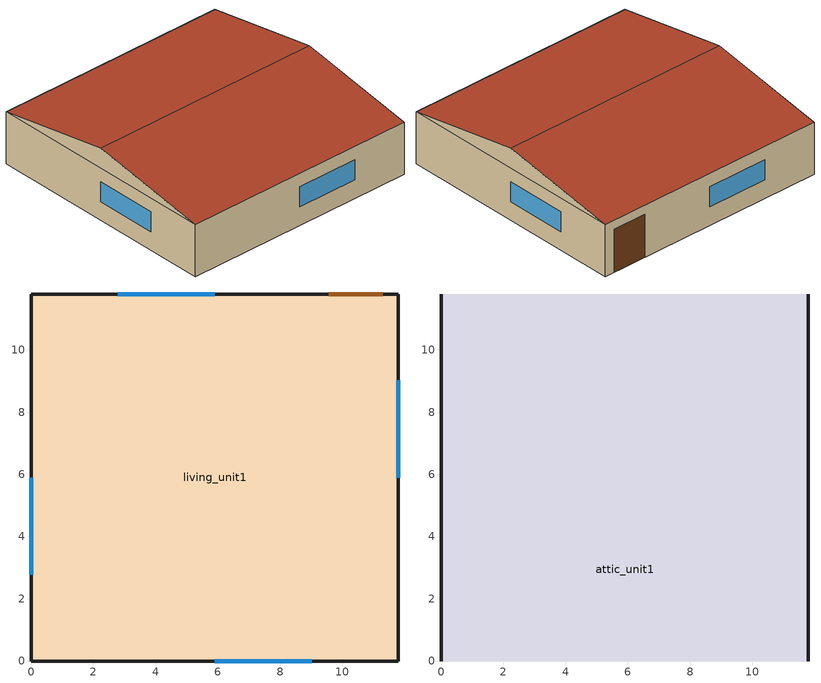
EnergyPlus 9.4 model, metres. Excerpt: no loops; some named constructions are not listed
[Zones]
living_unit1
 floor ground (Interior Floor): 0,0 0,11.8 11.8,11.8 11.8,0 z0.12
 wall outside (Exterior Wall): 0,0 11.8,0 11.8,11.8 0,11.8 0,0 z0.12:2.7
 window (Exterior Window): 5.9,0 9.03,0 / 5.9,11.8 2.78,11.8 / 11.8,5.9 11.8,9.03 / 0,5.9 0,2.78 z1.04:2.04
 door (Exterior Door): 11.3,11.8 9.56,11.8 z0.12:2.26
 ceiling to attic_unit1 (Interior Ceiling): 0,0 11.8,0 11.8,11.8 0,11.8 z2.7
attic_unit1
 wall outside (Gable_end): 11.8,0,2.7 11.8,11.8,2.7 11.8,5.9,3.7; 0,11.8,2.7 0,0,2.7 0,5.9,3.7
 roof outside (Exterior Roof): 0,0,2.7 11.8,0,2.7 11.8,5.9,3.7 0,5.9,3.7; 11.8,11.8,2.7 0,11.8,2.7 0,5.9,3.7 11.8,5.9,3.7
[Schedule:Day:List]
Week0Day5CooktopSch; Week11Day3CooktopSch; Week11Day5CooktopSch; Week13Day3CooktopSch; Week23Day3CooktopSch: No, 15, 0, 0, 0, 0, 0, 0, 0, 0, 0, 0, 0, 0, 0, 0, 0, 0, 0, 0, 0, 0, 0, 0, 0, 0, 0, 0, 0, 0, 0, 0, 0, 0, 0, 0, 0, 0, 0, 0, 0, 0, 0, 0, 0, 0, 0, 0, 0, 0, 0, 0, 0, 0, 0, 0, 0, 0, 0, 0, 0, 0, 0, 0, 0, 0, 0, 0, 0, 0, 0, 1, 1, 0, 0, 0, 0, 0, 0, 0, 0, 0, 0, 0, 0, 0, 0, 0, 0, 0, 0, 0, 0, 0, 0, 0, 0, 0
Week1Day0CooktopSch; Week4Day4CooktopSch; Week8Day4CooktopSch; Week8Day5CooktopSch: No, 15, 0, 0, 0, 0, 0, 0, 0, 0, 0, 0, 0, 0, 0, 0, 0, 0, 0, 0, 0, 0, 0, 0, 0, 0, 0, 0, 0, 0, 0, 0, 0, 0, 0, 0, 0, 0, 0, 0, 0, 0, 0, 0, 0, 0, 0, 0, 0, 0, 0, 0, 1, 0, 0, 0, 0, 0, 0, 0, 0, 0, 0, 0, 0, 0, 0, 0, 0, 0, 0, 0, 0, 0, 0, 0, 0, 0, 0, 0, 0, 0, 0, 0, 0, 0, 0, 0, 0, 0, 0, 0, 0, 0, 0, 0, 0, 0
Week1Day1CooktopSch: No, 15, 0, 0, 0, 0, 0, 0, 0, 0, 0, 0, 0, 0, 0, 0, 0, 0, 0, 0, 0, 0, 0, 0, 0, 0, 0, 0, 0, 0, 0, 0, 0, 0, 0, 0, 0, 0, 0, 0, 0, 0, 0, 0, 0, 0, 0, 0, 0, 0, 0, 0, 0, 0, 0, 0, 0, 0, 0, 0, 0, 0, 0, 0, 0, 0, 0, 0, 0, 0, 0, 1, 1, 0, 0, 1, 1, 0, 0, 0, 0, 0, 0, 0, 0, 0, 0, 0, 0, 0, 0, 0, 0, 0, 0, 0, 0, 0
Week1Day2CooktopSch: No, 15, 0, 0, 0, 0, 0, 0, 0, 0, 0, 0, 0, 0, 0, 0, 0, 0, 0, 0, 0, 0, 0, 0, 1, 0, 0, 0, 0, 0, 0, 0, 0, 0, 1, 0, 0, 0, 0, 0, 0, 0, 0, 0, 0, 0, 0, 0, 0, 0, 0, 0, 0, 0, 0, 0, 0, 0, 0, 0, 0, 0, 0, 0, 0, 0, 0, 0, 0, 0, 0, 0, 0, 0, 0, 0, 0, 0, 0, 0, 0, 0, 1, 1, 0, 0, 0, 0, 0, 0, 0, 0, 0, 0, 0, 0, 0, 0
Week1Day3CooktopSch: No, 15, 0, 0, 0, 0, 0, 0, 0, 0, 0, 0, 0, 0, 0, 0, 0, 0, 0, 0, 0, 0, 0, 0, 0, 0, 0, 0, 0, 0, 0, 0, 0, 0, 0, 0, 0, 0, 0, 0, 0, 0, 1, 0, 0, 0, 0, 0, 0, 0, 0, 0, 0, 0, 0, 0, 0, 0, 0, 0, 0, 0, 0, 0, 0, 0, 0, 0, 0, 0, 0, 0, 0, 0, 0, 1, 1, 0, 0, 0, 0, 0, 0, 0, 0, 0, 0, 0, 0, 0, 0, 0, 0, 0, 0, 0, 0, 0
Week1Day5CooktopSch: No, 15, 0, 0, 0, 0, 0, 0, 0, 0, 0, 0, 0, 0, 0, 0, 0, 0, 0, 0, 0, 0, 0, 0, 0, 0, 0, 0, 0, 0, 0, 1, 0, 0, 0, 0, 0, 0, 0, 0, 0, 0, 0, 0, 0, 0, 0, 0, 0, 0, 0, 0, 0, 0, 0, 0, 0, 0, 0, 0, 0, 0, 0, 0, 0, 0, 0, 0, 0, 0, 1, 1, 0, 0, 0, 0, 0, 0, 0, 0, 0, 0, 0, 0, 0, 0, 0, 0, 0, 0, 0, 0, 0, 0, 0, 0, 0, 0
Week2Day0CooktopSch: No, 15, 0, 0, 0, 0, 0, 0, 0, 0, 0, 0, 0, 0, 0, 0, 0, 0, 0, 0, 0, 0, 0, 0, 0, 0, 0, 0, 0, 0, 0, 1, 0, 0, 0, 0, 0, 0, 0, 0, 0, 0, 0, 0, 0, 0, 0, 0, 0, 0, 0, 1, 1, 0, 0, 0, 0, 0, 0, 0, 0, 0, 0, 0, 0, 0, 0, 0, 0, 0, 0, 0, 0, 0, 0, 0, 0, 0, 0, 0, 0, 0, 0, 0, 0, 0, 0, 0, 0, 0, 0, 0, 0, 0, 0, 0, 0, 0
Week2Day1CooktopSch: No, 15, 0, 0, 0, 0, 0, 0, 0, 0, 0, 0, 0, 0, 0, 0, 0, 0, 0, 0, 0, 0, 0, 0, 0, 0, 0, 0, 0, 0, 0, 0, 0, 0, 0, 0, 0, 1, 0, 0, 0, 0, 0, 0, 0, 0, 0, 0, 0, 0, 0, 0, 0, 0, 0, 0, 0, 0, 0, 0, 0, 0, 0, 0, 0, 0, 0, 0, 0, 0, 0, 0, 0, 0, 0, 1, 1, 0, 0, 0, 0, 0, 0, 0, 0, 0, 0, 0, 0, 0, 0, 0, 0, 0, 0, 0, 0, 0
Week2Day2CooktopSch: No, 15, 0, 0, 0, 0, 0, 0, 0, 0, 0, 0, 0, 0, 0, 0, 0, 0, 0, 0, 0, 0, 0, 0, 0, 0, 0, 0, 0, 0, 0, 0, 0, 0, 0, 0, 0, 0, 0, 0, 0, 0, 0, 0, 0, 0, 0, 0, 0, 0, 1, 0, 0, 0, 0, 0, 0, 0, 0, 0, 0, 0, 0, 0, 0, 0, 0, 0, 0, 0, 0, 0, 0, 0, 0, 0, 0, 1, 1, 0, 0, 0, 0, 0, 0, 0, 0, 0, 0, 0, 0, 0, 0, 0, 0, 0, 0, 0
Week2Day3CooktopSch; Week5Day1CooktopSch; Week23Day6CooktopSch; Week33Day2CooktopSch: No, 15, 0, 0, 0, 0, 0, 0, 0, 0, 0, 0, 0, 0, 0, 0, 0, 0, 0, 0, 0, 0, 0, 0, 0, 0, 0, 0, 0, 0, 0, 0, 0, 0, 0, 0, 0, 0, 0, 0, 0, 0, 0, 0, 0, 0, 0, 0, 0, 0, 0, 0, 0, 0, 0, 0, 0, 0, 0, 0, 0, 0, 0, 0, 0, 0, 0, 0, 1, 0, 0, 0, 0, 0, 0, 0, 0, 0, 0, 0, 0, 0, 0, 0, 0, 0, 0, 0, 0, 0, 0, 0, 0, 0, 0, 0, 0, 0
Week2Day4CooktopSch: No, 15, 0, 0, 0, 0, 0, 0, 0, 0, 0, 0, 0, 0, 0, 0, 0, 0, 0, 0, 0, 0, 0, 0, 0, 0, 0, 0, 0, 0, 1, 0, 1, 0, 0, 0, 0, 0, 0, 0, 0, 0, 0, 0, 0, 0, 0, 0, 0, 0, 0, 0, 0, 0, 0, 0, 0, 0, 0, 0, 0, 0, 0, 0, 0, 0, 0, 0, 0, 0, 1, 1, 0, 0, 0, 0, 0, 0, 0, 0, 0, 0, 1, 1, 0, 0, 0, 0, 0, 0, 0, 0, 0, 0, 0, 0, 0, 0
Week2Day5CooktopSch: No, 15, 0, 0, 0, 0, 0, 0, 0, 0, 0, 0, 0, 0, 0, 0, 0, 0, 0, 0, 0, 0, 0, 0, 0, 0, 0, 0, 0, 0, 0, 0, 0, 0, 0, 0, 0, 0, 0, 0, 0, 0, 0, 0, 0, 0, 0, 0, 0, 0, 0, 0, 0, 0, 0, 0, 0, 0, 0, 0, 0, 0, 0, 0, 0, 0, 0, 0, 0, 1, 0, 0, 0, 0, 0, 0, 0, 1, 1, 0, 0, 0, 0, 0, 0, 0, 0, 0, 0, 0, 0, 0, 0, 0, 0, 0, 0, 0
Week2Day6CooktopSch: No, 15, 0, 0, 0, 0, 0, 0, 0, 0, 0, 0, 0, 0, 0, 0, 0, 0, 0, 0, 0, 0, 0, 0, 0, 0, 0, 0, 0, 0, 0, 0, 0, 0, 0, 0, 0, 0, 0, 0, 0, 0, 1, 0, 0, 0, 0, 0, 0, 0, 0, 0, 1, 0, 0, 0, 0, 0, 0, 0, 0, 0, 0, 0, 0, 0, 0, 0, 0, 0, 0, 0, 0, 0, 0, 0, 0, 0, 0, 0, 0, 0, 0, 0, 0, 0, 0, 0, 0, 0, 0, 0, 0, 0, 0, 0, 0, 0
Week3Day2CooktopSch; Week31Day0CooktopSch: No, 15, 0, 0, 0, 0, 0, 0, 0, 0, 0, 0, 0, 0, 0, 0, 0, 0, 0, 0, 0, 0, 0, 0, 0, 0, 0, 0, 0, 0, 0, 0, 0, 0, 0, 0, 0, 0, 0, 0, 0, 0, 0, 0, 0, 0, 0, 0, 0, 0, 0, 0, 0, 0, 0, 0, 0, 0, 0, 0, 0, 0, 0, 0, 1, 0, 0, 0, 0, 0, 0, 0, 0, 0, 0, 0, 0, 0, 1, 1, 0, 0, 0, 0, 0, 0, 0, 0, 0, 0, 0, 0, 0, 0, 0, 0, 0, 0
Week3Day5CooktopSch; Week18Day6CooktopSch: No, 15, 0, 0, 0, 0, 0, 0, 0, 0, 0, 0, 0, 0, 0, 0, 0, 0, 0, 0, 0, 0, 0, 0, 0, 0, 0, 0, 0, 0, 1, 0, 0, 0, 0, 0, 0, 0, 0, 0, 0, 0, 0, 0, 0, 0, 0, 0, 0, 0, 0, 0, 0, 0, 0, 0, 0, 0, 0, 0, 0, 0, 0, 0, 0, 0, 0, 0, 0, 0, 0, 0, 0, 0, 0, 0, 1, 1, 0, 0, 0, 0, 0, 0, 0, 0, 0, 0, 0, 0, 0, 0, 0, 0, 0, 0, 0, 0
Week3Day6CooktopSch; Week8Day1CooktopSch; Week16Day6CooktopSch; Week24Day1CooktopSch: No, 15, 0, 0, 0, 0, 0, 0, 0, 0, 0, 0, 0, 0, 0, 0, 0, 0, 0, 0, 0, 0, 0, 0, 0, 0, 0, 0, 0, 0, 0, 0, 0, 0, 1, 0, 0, 0, 0, 0, 0, 0, 0, 0, 0, 0, 0, 0, 0, 0, 0, 0, 0, 0, 0, 0, 0, 0, 0, 0, 0, 0, 0, 0, 0, 0, 0, 0, 0, 0, 0, 0, 0, 0, 0, 0, 0, 0, 0, 0, 0, 0, 0, 0, 0, 0, 0, 0, 0, 0, 0, 0, 0, 0, 0, 0, 0, 0
Week4Day0CooktopSch; Week11Day6CooktopSch: No, 15, 0, 0, 0, 0, 0, 0, 0, 0, 0, 0, 0, 0, 0, 0, 0, 0, 0, 0, 0, 0, 0, 0, 0, 0, 0, 0, 0, 0, 0, 0, 0, 0, 0, 0, 0, 0, 0, 0, 0, 0, 0, 0, 0, 0, 0, 0, 0, 0, 0, 0, 0, 0, 0, 0, 0, 0, 0, 0, 0, 0, 0, 0, 0, 0, 0, 0, 0, 0, 0, 0, 1, 1, 0, 0, 0, 0, 0, 0, 0, 0, 0, 0, 0, 0, 0, 0, 0, 0, 0, 0, 0, 0, 0, 0, 0, 0
Week4Day1CooktopSch; Week27Day3CooktopSch: No, 15, 0, 0, 0, 0, 0, 0, 0, 0, 0, 0, 0, 0, 0, 0, 0, 0, 0, 0, 0, 0, 0, 0, 0, 0, 0, 0, 0, 1, 0, 0, 0, 0, 0, 0, 0, 0, 0, 0, 0, 0, 0, 0, 0, 0, 0, 0, 0, 0, 0, 0, 0, 0, 0, 0, 0, 0, 0, 0, 0, 0, 0, 0, 0, 0, 0, 0, 0, 0, 0, 0, 0, 0, 0, 0, 0, 0, 0, 0, 0, 0, 0, 0, 0, 0, 0, 0, 0, 0, 0, 0, 0, 0, 0, 0, 0, 0
Week4Day2CooktopSch; Week19Day1CooktopSch: No, 15, 0, 0, 0, 0, 0, 0, 0, 0, 0, 0, 0, 0, 0, 0, 0, 0, 0, 0, 0, 0, 0, 0, 0, 0, 0, 1, 0, 0, 0, 0, 0, 0, 0, 0, 0, 0, 0, 0, 0, 0, 0, 0, 0, 0, 0, 0, 0, 0, 0, 0, 0, 0, 0, 0, 0, 0, 0, 0, 0, 0, 0, 0, 0, 0, 0, 0, 0, 0, 0, 0, 0, 0, 0, 0, 0, 0, 0, 0, 0, 0, 0, 0, 0, 0, 0, 0, 0, 0, 0, 0, 0, 0, 0, 0, 0, 0
Week4Day3CooktopSch; Week18Day5CooktopSch: No, 15, 0, 0, 0, 0, 0, 0, 0, 0, 0, 0, 0, 0, 0, 0, 0, 0, 0, 0, 0, 0, 0, 0, 0, 0, 0, 0, 0, 0, 0, 0, 1, 0, 0, 0, 0, 0, 0, 0, 0, 0, 0, 0, 0, 0, 0, 0, 0, 0, 0, 0, 0, 0, 0, 0, 0, 0, 0, 0, 0, 0, 0, 0, 0, 0, 0, 0, 0, 0, 0, 0, 0, 0, 0, 0, 0, 0, 0, 0, 0, 0, 0, 0, 0, 0, 0, 0, 0, 0, 0, 0, 0, 0, 0, 0, 0, 0
Week5Day0CooktopSch: No, 15, 0, 0, 0, 0, 0, 0, 0, 0, 0, 0, 0, 0, 0, 0, 0, 0, 0, 0, 0, 0, 0, 0, 0, 0, 0, 0, 0, 0, 0, 0, 0, 0, 0, 0, 0, 0, 0, 0, 0, 0, 0, 0, 0, 0, 0, 0, 0, 0, 0, 0, 0, 0, 0, 0, 0, 0, 0, 0, 0, 0, 0, 0, 0, 0, 0, 0, 0, 0, 1, 1, 0, 0, 0, 0, 0, 0, 0, 1, 1, 0, 0, 0, 0, 0, 0, 0, 0, 0, 0, 0, 0, 0, 0, 0, 0, 0
Week5Day2CooktopSch: No, 15, 0, 0, 0, 0, 0, 0, 0, 0, 0, 0, 0, 0, 0, 0, 0, 0, 0, 0, 0, 0, 0, 0, 0, 0, 0, 0, 0, 0, 0, 0, 0, 0, 0, 0, 0, 0, 1, 0, 0, 0, 0, 0, 0, 0, 0, 0, 0, 0, 0, 0, 0, 0, 0, 0, 0, 0, 0, 0, 0, 0, 0, 0, 0, 0, 0, 0, 0, 0, 0, 0, 0, 0, 0, 1, 1, 0, 0, 0, 0, 0, 0, 0, 0, 0, 0, 0, 0, 0, 0, 0, 0, 0, 0, 0, 0, 0
Week5Day5CooktopSch: No, 15, 0, 0, 0, 0, 0, 0, 0, 0, 0, 0, 0, 0, 0, 0, 0, 0, 0, 0, 0, 0, 0, 0, 0, 0, 0, 0, 0, 0, 1, 0, 0, 0, 0, 0, 0, 0, 0, 0, 0, 0, 0, 0, 0, 0, 0, 0, 0, 1, 0, 0, 0, 0, 0, 0, 0, 0, 0, 0, 0, 0, 0, 0, 0, 0, 0, 0, 0, 0, 0, 0, 0, 0, 0, 0, 0, 0, 0, 0, 0, 0, 0, 0, 0, 0, 0, 0, 0, 0, 0, 0, 0, 0, 0, 0, 0, 0
Week5Day6CooktopSch: No, 15, 0, 0, 0, 0, 0, 0, 0, 0, 0, 0, 0, 0, 0, 0, 0, 0, 0, 0, 0, 0, 0, 0, 0, 0, 0, 0, 0, 0, 0, 0, 0, 0, 0, 0, 1, 0, 0, 0, 0, 0, 0, 0, 0, 0, 0, 0, 0, 0, 0, 0, 0, 0, 0, 0, 0, 0, 0, 0, 0, 0, 0, 0, 0, 0, 0, 0, 0, 0, 0, 0, 0, 0, 0, 0, 1, 1, 0, 1, 1, 0, 0, 0, 0, 0, 0, 0, 0, 0, 0, 0, 0, 0, 0, 0, 0, 0
Week6Day0CooktopSch: No, 15, 0, 0, 0, 0, 0, 0, 0, 0, 0, 0, 0, 0, 0, 0, 0, 0, 0, 0, 0, 0, 0, 0, 0, 0, 0, 0, 0, 0, 0, 0, 0, 0, 0, 0, 0, 0, 0, 0, 0, 0, 0, 0, 0, 0, 0, 0, 0, 0, 0, 0, 1, 0, 0, 0, 0, 0, 0, 0, 0, 0, 0, 0, 0, 0, 0, 0, 0, 0, 0, 0, 0, 0, 0, 0, 0, 0, 1, 1, 0, 0, 0, 0, 0, 0, 0, 0, 0, 0, 0, 0, 0, 0, 0, 0, 0, 0
Week6Day1CooktopSch; Week7Day4CooktopSch: No, 15, 0, 0, 0, 0, 0, 0, 0, 0, 0, 0, 0, 0, 0, 0, 0, 0, 0, 0, 0, 0, 0, 0, 0, 0, 0, 0, 0, 0, 0, 0, 0, 0, 0, 0, 0, 0, 0, 0, 0, 0, 0, 0, 0, 0, 0, 0, 0, 0, 0, 0, 0, 0, 0, 0, 0, 0, 0, 0, 0, 0, 0, 0, 0, 0, 0, 0, 0, 0, 0, 0, 0, 1, 1, 0, 0, 0, 0, 0, 0, 0, 0, 0, 0, 0, 0, 0, 0, 0, 0, 0, 0, 0, 0, 0, 0, 0
Week6Day4CooktopSch: No, 15, 0, 0, 0, 0, 0, 0, 0, 0, 0, 0, 0, 0, 0, 0, 0, 0, 0, 0, 0, 0, 0, 0, 0, 0, 0, 0, 0, 0, 1, 0, 0, 0, 0, 0, 0, 0, 0, 0, 0, 0, 0, 0, 0, 0, 0, 0, 0, 0, 0, 0, 0, 0, 0, 0, 0, 0, 0, 0, 0, 0, 0, 0, 0, 0, 1, 0, 0, 0, 0, 0, 0, 0, 0, 0, 0, 0, 0, 0, 0, 0, 0, 0, 0, 0, 0, 0, 0, 0, 0, 0, 0, 0, 0, 0, 0, 0
Week6Day6CooktopSch: No, 15, 0, 0, 0, 0, 0, 0, 0, 0, 0, 0, 0, 0, 0, 0, 0, 0, 0, 0, 0, 0, 0, 0, 0, 0, 0, 0, 0, 0, 0, 0, 0, 0, 0, 0, 0, 0, 0, 0, 0, 0, 0, 0, 0, 0, 0, 0, 0, 0, 0, 0, 1, 0, 0, 0, 0, 0, 0, 0, 0, 0, 0, 0, 1, 0, 0, 0, 0, 0, 0, 0, 0, 0, 0, 0, 0, 0, 0, 0, 0, 0, 0, 0, 0, 0, 0, 0, 0, 0, 0, 0, 0, 0, 0, 0, 0, 0
Week7Day0CooktopSch; Week34Day3CooktopSch: No, 15, 0, 0, 0, 0, 0, 0, 0, 0, 0, 0, 0, 0, 0, 0, 0, 0, 0, 0, 0, 0, 0, 0, 0, 0, 0, 0, 1, 0, 0, 0, 0, 0, 0, 0, 0, 0, 0, 0, 0, 0, 0, 0, 0, 0, 0, 0, 0, 0, 0, 0, 0, 0, 0, 0, 0, 0, 0, 0, 0, 0, 0, 0, 0, 0, 0, 0, 0, 0, 0, 0, 0, 0, 0, 0, 0, 0, 0, 0, 0, 0, 0, 0, 0, 0, 0, 0, 0, 0, 0, 0, 0, 0, 0, 0, 0, 0
Week7Day2CooktopSch: No, 15, 0, 0, 0, 0, 0, 0, 0, 0, 0, 0, 0, 0, 0, 0, 0, 0, 0, 0, 0, 0, 0, 0, 1, 0, 0, 0, 0, 0, 0, 0, 0, 0, 0, 0, 0, 0, 0, 0, 0, 0, 0, 0, 0, 0, 0, 0, 0, 0, 0, 0, 0, 0, 0, 0, 0, 0, 0, 0, 0, 0, 0, 0, 0, 0, 1, 0, 0, 0, 0, 0, 0, 0, 0, 0, 0, 0, 0, 0, 0, 0, 0, 0, 0, 0, 0, 0, 0, 0, 0, 0, 0, 0, 0, 0, 0, 0
Week7Day6CooktopSch; Week9Day5CooktopSch; Week19Day2CooktopSch; Week21Day1CooktopSch: No, 15, 0, 0, 0, 0, 0, 0, 0, 0, 0, 0, 0, 0, 0, 0, 0, 0, 0, 0, 0, 0, 0, 0, 0, 0, 0, 0, 0, 0, 0, 0, 0, 0, 0, 0, 0, 0, 0, 0, 0, 0, 0, 0, 0, 0, 0, 0, 0, 0, 0, 0, 0, 0, 0, 0, 0, 0, 0, 0, 0, 0, 0, 0, 0, 0, 0, 0, 0, 0, 0, 0, 0, 0, 0, 0, 0, 0, 1, 1, 0, 0, 0, 0, 0, 0, 0, 0, 0, 0, 0, 0, 0, 0, 0, 0, 0, 0
Week8Day0CooktopSch; Week12Day5CooktopSch; Week15Day6CooktopSch: No, 15, 0, 0, 0, 0, 0, 0, 0, 0, 0, 0, 0, 0, 0, 0, 0, 0, 0, 0, 0, 0, 0, 0, 0, 0, 0, 0, 0, 0, 0, 0, 0, 0, 0, 0, 0, 0, 0, 0, 0, 0, 0, 0, 0, 0, 0, 0, 0, 0, 1, 0, 0, 0, 0, 0, 0, 0, 0, 0, 0, 0, 0, 0, 0, 0, 0, 0, 0, 0, 0, 0, 0, 0, 0, 0, 0, 0, 0, 0, 0, 0, 0, 0, 0, 0, 0, 0, 0, 0, 0, 0, 0, 0, 0, 0, 0, 0
Week8Day6CooktopSch: No, 15, 0, 0, 0, 0, 0, 0, 0, 0, 0, 0, 0, 0, 0, 0, 0, 0, 0, 0, 0, 0, 0, 0, 0, 0, 0, 0, 0, 0, 0, 0, 0, 0, 0, 0, 0, 0, 0, 0, 0, 0, 0, 0, 0, 0, 0, 0, 0, 0, 0, 0, 0, 0, 0, 0, 1, 0, 0, 0, 0, 0, 0, 0, 0, 0, 0, 0, 0, 0, 0, 0, 1, 1, 0, 1, 1, 0, 0, 0, 0, 0, 0, 0, 0, 0, 0, 0, 0, 0, 0, 0, 0, 0, 0, 0, 0, 0
Week9Day0CooktopSch: No, 15, 0, 0, 0, 0, 0, 0, 0, 0, 0, 0, 0, 0, 0, 0, 0, 0, 0, 0, 0, 0, 0, 0, 0, 0, 0, 0, 1, 0, 0, 0, 0, 0, 0, 0, 0, 0, 0, 0, 0, 0, 0, 0, 0, 0, 0, 0, 0, 0, 0, 0, 0, 0, 0, 0, 0, 0, 0, 0, 0, 0, 0, 0, 0, 0, 0, 0, 0, 0, 1, 1, 0, 0, 0, 0, 0, 0, 0, 0, 0, 0, 0, 0, 0, 0, 0, 0, 0, 0, 0, 0, 0, 0, 0, 0, 0, 0
Week9Day1CooktopSch; Week32Day0CooktopSch: No, 15, 0, 0, 0, 0, 0, 0, 0, 0, 0, 0, 0, 0, 0, 0, 0, 0, 0, 0, 0, 0, 0, 0, 0, 0, 0, 0, 0, 0, 0, 0, 0, 0, 0, 0, 0, 0, 0, 0, 0, 0, 0, 0, 0, 0, 0, 0, 0, 0, 0, 0, 0, 0, 0, 0, 0, 0, 0, 0, 0, 0, 0, 0, 0, 0, 0, 0, 0, 0, 1, 1, 0, 0, 0, 0, 0, 0, 0, 0, 0, 0, 0, 0, 0, 0, 0, 0, 0, 0, 0, 0, 0, 0, 0, 0, 0, 0
Week9Day3CooktopSch; Week25Day1CooktopSch: No, 15, 0, 0, 0, 0, 0, 0, 0, 0, 0, 0, 0, 0, 0, 0, 0, 0, 0, 0, 0, 0, 0, 0, 0, 0, 0, 0, 0, 0, 0, 0, 0, 0, 0, 0, 0, 0, 0, 0, 0, 0, 0, 0, 1, 0, 0, 0, 0, 0, 0, 0, 0, 0, 0, 0, 0, 0, 0, 0, 0, 0, 0, 0, 0, 0, 0, 0, 0, 0, 0, 0, 0, 0, 0, 0, 0, 0, 0, 0, 0, 0, 0, 0, 0, 0, 0, 0, 0, 0, 0, 0, 0, 0, 0, 0, 0, 0
Week9Day6CooktopSch; Week19Day4CooktopSch; Week31Day3CooktopSch: No, 15, 0, 0, 0, 0, 0, 0, 0, 0, 0, 0, 0, 0, 0, 0, 0, 0, 0, 0, 0, 0, 0, 0, 0, 0, 0, 0, 0, 0, 1, 0, 0, 0, 0, 0, 0, 0, 0, 0, 0, 0, 0, 0, 0, 0, 0, 0, 0, 0, 0, 0, 0, 0, 0, 0, 0, 0, 0, 0, 0, 0, 0, 0, 0, 0, 0, 0, 0, 0, 0, 0, 0, 0, 0, 0, 0, 0, 0, 0, 0, 0, 0, 0, 0, 0, 0, 0, 0, 0, 0, 0, 0, 0, 0, 0, 0, 0
Week10Day1CooktopSch: No, 15, 0, 0, 0, 0, 0, 0, 0, 0, 0, 0, 0, 0, 0, 0, 0, 0, 0, 0, 0, 0, 0, 0, 0, 0, 0, 1, 0, 0, 0, 0, 0, 0, 0, 0, 0, 0, 0, 0, 0, 0, 0, 0, 0, 0, 0, 0, 0, 0, 0, 0, 0, 0, 0, 0, 0, 0, 0, 0, 0, 0, 0, 0, 0, 0, 0, 0, 0, 0, 0, 1, 1, 0, 0, 0, 0, 0, 0, 0, 0, 0, 0, 0, 0, 0, 0, 0, 0, 0, 0, 0, 0, 0, 0, 0, 0, 0
Week10Day3CooktopSch: No, 15, 0, 0, 0, 0, 0, 0, 0, 0, 0, 0, 0, 0, 0, 0, 0, 0, 0, 0, 0, 0, 0, 0, 1, 0, 0, 0, 0, 0, 0, 0, 0, 0, 0, 0, 0, 0, 0, 0, 0, 0, 0, 0, 0, 0, 0, 0, 1, 0, 0, 0, 0, 0, 0, 0, 0, 0, 0, 0, 0, 0, 0, 0, 0, 0, 0, 0, 0, 0, 0, 0, 0, 0, 0, 0, 0, 0, 0, 0, 0, 0, 0, 0, 0, 0, 0, 0, 0, 0, 0, 0, 0, 0, 0, 0, 0, 0
Week10Day4CooktopSch: No, 15, 0, 0, 0, 0, 0, 0, 0, 0, 0, 0, 0, 0, 0, 0, 0, 0, 0, 0, 0, 0, 0, 0, 0, 0, 0, 0, 0, 0, 0, 0, 0, 0, 0, 0, 0, 1, 0, 0, 0, 0, 0, 0, 0, 0, 0, 0, 0, 0, 0, 0, 0, 0, 0, 0, 0, 0, 0, 0, 0, 0, 0, 0, 0, 0, 0, 0, 0, 0, 0, 0, 0, 0, 0, 0, 0, 0, 0, 0, 0, 0, 0, 0, 0, 0, 0, 0, 0, 0, 0, 0, 0, 0, 0, 0, 0, 0
Week11Day0CooktopSch; Week27Day4CooktopSch; Week32Day3CooktopSch: No, 15, 0, 0, 0, 0, 0, 0, 0, 0, 0, 0, 0, 0, 0, 0, 0, 0, 0, 0, 0, 0, 0, 0, 0, 0, 0, 0, 0, 0, 0, 0, 0, 0, 0, 0, 0, 0, 0, 0, 0, 0, 0, 0, 0, 0, 0, 0, 0, 0, 0, 0, 0, 0, 0, 0, 0, 0, 0, 0, 0, 0, 0, 0, 0, 0, 0, 0, 0, 0, 0, 0, 0, 0, 1, 1, 0, 0, 0, 0, 0, 0, 0, 0, 0, 0, 0, 0, 0, 0, 0, 0, 0, 0, 0, 0, 0, 0
Week11Day1CooktopSch: No, 15, 0, 0, 0, 0, 0, 0, 0, 0, 0, 0, 0, 0, 0, 0, 0, 0, 0, 0, 0, 0, 0, 0, 0, 0, 0, 0, 0, 0, 0, 0, 0, 0, 0, 0, 0, 0, 0, 0, 0, 0, 0, 0, 1, 0, 1, 0, 0, 0, 1, 0, 0, 0, 0, 0, 0, 0, 0, 0, 0, 0, 0, 0, 0, 0, 0, 0, 0, 0, 0, 0, 0, 0, 0, 0, 0, 0, 0, 0, 0, 0, 0, 0, 0, 0, 0, 0, 0, 0, 0, 0, 0, 0, 0, 0, 0, 0
Week11Day4CooktopSch: No, 15, 0, 0, 0, 0, 0, 0, 0, 0, 0, 0, 0, 0, 0, 0, 0, 0, 0, 0, 1, 0, 0, 0, 0, 0, 0, 0, 0, 0, 0, 0, 0, 0, 0, 0, 0, 0, 0, 0, 0, 0, 0, 0, 0, 0, 0, 0, 0, 0, 0, 0, 0, 0, 0, 0, 0, 0, 0, 0, 0, 0, 0, 0, 0, 0, 0, 0, 0, 0, 0, 0, 1, 1, 0, 0, 0, 1, 1, 0, 0, 0, 0, 0, 0, 0, 0, 0, 0, 0, 0, 0, 0, 0, 0, 0, 0, 0
Week12Day6CooktopSch; Week13Day5CooktopSch; Week15Day1CooktopSch: No, 15, 0, 0, 0, 0, 0, 0, 0, 0, 0, 0, 0, 0, 0, 0, 0, 0, 0, 0, 0, 0, 0, 0, 0, 0, 0, 0, 0, 0, 0, 0, 0, 0, 0, 0, 0, 0, 0, 0, 0, 0, 0, 0, 0, 0, 0, 0, 0, 0, 0, 0, 0, 0, 0, 0, 0, 0, 0, 0, 0, 0, 0, 0, 0, 0, 0, 0, 0, 0, 0, 0, 0, 0, 0, 0, 0, 0, 0, 0, 1, 1, 0, 0, 0, 0, 0, 0, 0, 0, 0, 0, 0, 0, 0, 0, 0, 0
Week13Day0CooktopSch; Week14Day0CooktopSch; Week24Day0CooktopSch: No, 15, 0, 0, 0, 0, 0, 0, 0, 0, 0, 0, 0, 0, 0, 0, 0, 0, 0, 0, 0, 0, 0, 0, 0, 0, 0, 0, 0, 0, 0, 0, 0, 0, 0, 0, 0, 0, 1, 0, 0, 0, 0, 0, 0, 0, 0, 0, 0, 0, 0, 0, 0, 0, 0, 0, 0, 0, 0, 0, 0, 0, 0, 0, 0, 0, 0, 0, 0, 0, 0, 0, 0, 0, 0, 0, 0, 0, 0, 0, 0, 0, 0, 0, 0, 0, 0, 0, 0, 0, 0, 0, 0, 0, 0, 0, 0, 0
Week13Day1CooktopSch: No, 15, 0, 0, 0, 0, 0, 0, 0, 0, 0, 0, 0, 0, 0, 0, 0, 0, 0, 0, 0, 0, 0, 0, 0, 0, 1, 1, 0, 0, 0, 1, 1, 0, 0, 0, 0, 0, 0, 0, 0, 0, 0, 0, 0, 0, 0, 0, 0, 0, 0, 0, 0, 0, 0, 0, 0, 0, 0, 0, 0, 0, 0, 0, 0, 0, 0, 0, 0, 0, 0, 0, 0, 1, 1, 0, 0, 0, 0, 0, 0, 0, 0, 0, 0, 0, 0, 0, 0, 0, 0, 0, 0, 0, 0, 0, 0, 0
Week13Day2CooktopSch: No, 15, 0, 0, 0, 0, 0, 0, 0, 0, 0, 0, 0, 0, 0, 0, 0, 0, 0, 0, 0, 0, 0, 0, 0, 0, 0, 0, 0, 0, 0, 0, 0, 0, 0, 0, 0, 0, 0, 0, 0, 0, 0, 0, 0, 0, 0, 0, 0, 0, 0, 0, 0, 0, 0, 0, 0, 0, 0, 0, 1, 0, 0, 0, 0, 0, 0, 0, 0, 0, 0, 0, 0, 0, 0, 0, 0, 0, 0, 0, 0, 0, 0, 0, 0, 0, 0, 0, 0, 0, 0, 0, 0, 0, 0, 0, 0, 0
Week13Day4CooktopSch: No, 15, 0, 0, 0, 0, 0, 0, 0, 0, 0, 0, 0, 0, 0, 0, 0, 0, 0, 0, 0, 0, 0, 0, 0, 0, 0, 0, 0, 0, 0, 0, 1, 0, 0, 0, 1, 0, 0, 0, 0, 0, 0, 0, 0, 0, 0, 0, 0, 0, 0, 0, 0, 0, 0, 0, 0, 0, 0, 0, 0, 0, 0, 0, 0, 0, 0, 0, 0, 0, 0, 0, 1, 1, 0, 0, 0, 0, 1, 1, 0, 0, 0, 0, 0, 0, 0, 0, 0, 0, 0, 0, 0, 0, 0, 0, 0, 0
Week13Day6CooktopSch; Week15Day5CooktopSch; Week16Day0CooktopSch; Week21Day4CooktopSch: No, 15, 0, 0, 0, 0, 0, 0, 0, 0, 0, 0, 0, 0, 0, 0, 0, 0, 0, 0, 0, 0, 0, 0, 0, 0, 0, 0, 0, 0, 0, 0, 0, 0, 0, 0, 0, 0, 0, 0, 0, 0, 0, 0, 0, 0, 0, 0, 0, 0, 0, 0, 0, 0, 0, 0, 0, 0, 0, 0, 0, 0, 0, 0, 1, 0, 0, 0, 0, 0, 0, 0, 0, 0, 0, 0, 0, 0, 0, 0, 0, 0, 0, 0, 0, 0, 0, 0, 0, 0, 0, 0, 0, 0, 0, 0, 0, 0
Week14Day1CooktopSch: No, 15, 0, 0, 0, 0, 0, 0, 0, 0, 0, 0, 0, 0, 0, 0, 0, 0, 0, 0, 0, 0, 0, 0, 0, 1, 0, 0, 0, 0, 0, 0, 1, 0, 0, 0, 0, 0, 0, 0, 0, 0, 0, 0, 0, 0, 0, 0, 0, 1, 0, 0, 0, 0, 0, 0, 0, 0, 0, 0, 0, 0, 0, 0, 0, 0, 0, 0, 0, 0, 0, 0, 0, 0, 0, 0, 0, 0, 0, 0, 0, 0, 0, 0, 0, 0, 0, 0, 0, 0, 0, 0, 0, 0, 0, 0, 0, 0
Week14Day2CooktopSch: No, 15, 0, 0, 0, 0, 0, 0, 0, 0, 0, 0, 0, 0, 0, 0, 0, 0, 0, 0, 0, 0, 0, 0, 0, 0, 0, 0, 0, 0, 0, 0, 0, 0, 0, 0, 0, 0, 0, 0, 0, 0, 0, 0, 0, 0, 0, 0, 0, 0, 0, 0, 0, 0, 0, 0, 0, 0, 0, 0, 0, 0, 0, 0, 1, 0, 0, 0, 0, 0, 0, 0, 0, 0, 0, 0, 0, 1, 1, 0, 0, 0, 0, 0, 0, 0, 0, 0, 0, 0, 0, 0, 0, 0, 0, 0, 0, 0
Week14Day3CooktopSch: No, 15, 0, 0, 0, 0, 0, 0, 0, 0, 0, 0, 0, 0, 0, 0, 0, 0, 0, 0, 0, 0, 0, 0, 0, 0, 0, 0, 0, 0, 1, 0, 0, 0, 0, 0, 0, 0, 0, 0, 0, 0, 0, 0, 0, 0, 0, 0, 0, 0, 0, 0, 0, 0, 0, 0, 1, 0, 0, 0, 0, 0, 0, 0, 0, 0, 0, 0, 0, 1, 0, 0, 0, 0, 1, 1, 0, 0, 0, 0, 0, 0, 0, 0, 0, 0, 0, 0, 0, 0, 0, 0, 0, 0, 0, 0, 0, 0
Week14Day5CooktopSch: No, 15, 0, 0, 0, 0, 0, 0, 0, 0, 0, 0, 0, 0, 0, 0, 0, 0, 0, 0, 0, 0, 0, 0, 0, 0, 0, 0, 0, 0, 0, 0, 0, 0, 0, 0, 0, 0, 0, 0, 0, 0, 0, 0, 0, 0, 0, 0, 0, 0, 0, 0, 0, 0, 1, 0, 0, 0, 0, 0, 0, 0, 0, 0, 0, 0, 0, 0, 0, 0, 0, 0, 0, 0, 0, 1, 1, 0, 0, 0, 0, 0, 0, 0, 0, 0, 0, 0, 0, 0, 0, 0, 0, 0, 0, 0, 0, 0
Week14Day6CooktopSch: No, 15, 0, 0, 0, 0, 0, 0, 0, 0, 0, 0, 0, 0, 0, 0, 0, 0, 0, 0, 0, 0, 0, 0, 0, 0, 0, 0, 0, 0, 0, 0, 0, 0, 0, 0, 1, 0, 0, 0, 0, 0, 0, 0, 0, 0, 0, 0, 0, 0, 0, 0, 0, 0, 0, 0, 0, 0, 0, 0, 0, 0, 0, 0, 0, 0, 0, 0, 0, 1, 0, 0, 0, 0, 0, 0, 0, 0, 0, 0, 0, 0, 0, 0, 0, 0, 0, 0, 0, 0, 0, 0, 0, 0, 0, 0, 0, 0
Week15Day4CooktopSch: No, 15, 0, 0, 0, 0, 0, 0, 0, 0, 0, 0, 0, 0, 0, 0, 0, 0, 0, 0, 0, 0, 0, 0, 0, 0, 0, 0, 0, 0, 1, 0, 0, 0, 0, 0, 0, 0, 0, 0, 0, 0, 0, 0, 0, 0, 0, 0, 0, 0, 0, 0, 0, 0, 0, 0, 0, 0, 0, 0, 0, 0, 0, 0, 0, 0, 0, 0, 0, 0, 0, 0, 0, 1, 1, 0, 0, 0, 0, 0, 0, 0, 0, 0, 0, 0, 0, 0, 0, 0, 0, 0, 0, 0, 0, 0, 0, 0
Week16Day1CooktopSch: No, 15, 0, 0, 0, 0, 0, 0, 0, 0, 0, 0, 0, 0, 0, 0, 0, 0, 0, 0, 0, 0, 0, 0, 1, 0, 1, 0, 0, 0, 0, 0, 0, 0, 0, 0, 0, 0, 0, 0, 0, 0, 0, 0, 0, 0, 0, 0, 0, 0, 0, 0, 0, 0, 0, 0, 0, 0, 0, 0, 0, 0, 0, 0, 0, 0, 0, 0, 0, 0, 0, 0, 0, 0, 0, 0, 0, 0, 0, 0, 0, 0, 0, 0, 0, 0, 0, 0, 0, 0, 0, 0, 0, 0, 0, 0, 0, 0
Week16Day2CooktopSch: No, 15, 0, 0, 0, 0, 0, 0, 0, 0, 0, 0, 0, 0, 0, 0, 0, 0, 0, 0, 0, 0, 0, 0, 0, 0, 0, 0, 0, 0, 0, 0, 0, 0, 0, 0, 0, 0, 0, 0, 0, 0, 0, 0, 0, 0, 0, 0, 0, 0, 0, 0, 0, 0, 0, 0, 0, 0, 0, 0, 0, 1, 0, 0, 0, 0, 0, 0, 0, 0, 0, 0, 0, 0, 0, 0, 0, 0, 0, 0, 0, 0, 0, 0, 0, 0, 0, 0, 0, 0, 0, 0, 0, 0, 0, 0, 0, 0
Week16Day5CooktopSch: No, 15, 0, 0, 0, 0, 0, 0, 0, 0, 0, 0, 0, 0, 0, 0, 0, 0, 0, 0, 0, 0, 0, 0, 0, 0, 0, 0, 0, 0, 0, 0, 0, 0, 0, 0, 0, 0, 0, 0, 0, 0, 0, 0, 0, 0, 1, 0, 0, 0, 0, 0, 0, 0, 0, 0, 0, 0, 0, 0, 0, 0, 0, 0, 0, 0, 0, 0, 0, 0, 0, 0, 0, 0, 0, 0, 0, 0, 0, 0, 0, 0, 0, 0, 0, 0, 0, 0, 0, 0, 0, 0, 0, 0, 0, 0, 0, 0
Week17Day1CooktopSch: No, 15, 1, 1, 0, 0, 0, 0, 0, 0, 0, 0, 0, 0, 0, 0, 0, 0, 0, 0, 0, 0, 0, 0, 0, 0, 0, 0, 0, 0, 0, 0, 0, 0, 0, 0, 0, 0, 0, 0, 0, 0, 0, 0, 0, 0, 0, 0, 0, 0, 0, 0, 0, 0, 0, 0, 0, 0, 0, 0, 0, 0, 0, 0, 0, 0, 0, 0, 0, 0, 0, 0, 0, 0, 1, 1, 0, 0, 1, 1, 0, 0, 0, 0, 0, 0, 0, 0, 0, 0, 0, 0, 0, 0, 0, 0, 0, 0
Week17Day3CooktopSch: No, 15, 0, 0, 0, 0, 0, 0, 0, 0, 0, 0, 0, 0, 0, 0, 0, 0, 0, 0, 0, 0, 0, 0, 0, 0, 0, 0, 0, 0, 0, 0, 0, 0, 0, 0, 0, 0, 0, 0, 0, 0, 0, 0, 0, 0, 0, 0, 0, 0, 0, 0, 0, 0, 0, 0, 0, 0, 0, 0, 0, 0, 0, 0, 0, 0, 0, 0, 0, 0, 0, 0, 0, 1, 1, 0, 0, 0, 0, 0, 0, 1, 1, 0, 0, 0, 0, 0, 0, 0, 0, 0, 0, 0, 0, 0, 0, 0
Week18Day0CooktopSch: No, 15, 0, 0, 0, 0, 0, 0, 0, 0, 0, 0, 0, 0, 0, 0, 0, 0, 0, 0, 0, 0, 0, 0, 0, 0, 0, 0, 0, 0, 0, 0, 0, 0, 0, 0, 0, 0, 0, 0, 0, 0, 0, 0, 0, 0, 0, 0, 0, 0, 0, 0, 1, 0, 0, 0, 0, 0, 0, 0, 0, 0, 0, 0, 0, 0, 0, 0, 0, 0, 0, 0, 0, 0, 0, 1, 1, 0, 0, 0, 0, 0, 0, 0, 0, 0, 0, 0, 0, 0, 0, 0, 0, 0, 0, 0, 0, 0
Week18Day1CooktopSch; Week20Day1CooktopSch; Week21Day5CooktopSch; Week27Day0CooktopSch; Week27Day6CooktopSch; Week28Day6CooktopSch; Week34Day5CooktopSch: No, 15, 0, 0, 0, 0, 0, 0, 0, 0, 0, 0, 0, 0, 0, 0, 0, 0, 0, 0, 0, 0, 0, 0, 0, 0, 0, 0, 0, 0, 0, 0, 0, 0, 0, 0, 0, 0, 0, 0, 0, 0, 0, 0, 0, 0, 0, 0, 0, 0, 0, 0, 0, 0, 0, 0, 0, 0, 0, 0, 0, 0, 0, 0, 0, 0, 1, 0, 0, 0, 0, 0, 0, 0, 0, 0, 0, 0, 0, 0, 0, 0, 0, 0, 0, 0, 0, 0, 0, 0, 0, 0, 0, 0, 0, 0, 0, 0
Week18Day2CooktopSch; Week30Day2CooktopSch: No, 15, 0, 0, 0, 0, 0, 0, 0, 0, 0, 0, 0, 0, 0, 0, 0, 0, 0, 0, 0, 0, 0, 0, 0, 0, 0, 0, 0, 0, 0, 0, 0, 0, 0, 0, 0, 0, 0, 0, 0, 0, 0, 0, 0, 0, 0, 0, 0, 0, 0, 1, 0, 0, 0, 0, 0, 0, 0, 0, 0, 0, 0, 0, 0, 0, 0, 0, 0, 0, 0, 0, 0, 0, 0, 0, 0, 0, 0, 0, 0, 0, 0, 0, 0, 0, 0, 0, 0, 0, 0, 0, 0, 0, 0, 0, 0, 0
Week18Day3CooktopSch: No, 15, 0, 0, 0, 0, 0, 0, 0, 0, 0, 0, 0, 0, 0, 0, 0, 0, 0, 0, 0, 0, 0, 0, 0, 0, 0, 0, 0, 0, 0, 0, 0, 0, 0, 0, 1, 0, 0, 0, 0, 0, 0, 0, 0, 0, 0, 0, 0, 0, 0, 0, 1, 0, 0, 0, 0, 0, 0, 0, 0, 0, 0, 0, 0, 0, 0, 0, 0, 0, 0, 0, 0, 0, 0, 0, 0, 0, 0, 0, 0, 0, 0, 0, 0, 0, 0, 0, 0, 0, 0, 0, 0, 0, 0, 0, 0, 0
Week18Day4CooktopSch: No, 15, 0, 0, 0, 0, 0, 0, 0, 0, 0, 0, 0, 0, 0, 0, 0, 0, 0, 0, 0, 0, 0, 0, 0, 0, 0, 0, 0, 0, 0, 0, 0, 0, 0, 0, 1, 0, 0, 0, 0, 0, 0, 0, 0, 0, 0, 0, 0, 0, 0, 0, 1, 0, 0, 0, 0, 0, 0, 0, 0, 0, 0, 0, 0, 0, 0, 0, 1, 0, 0, 0, 0, 0, 0, 0, 0, 0, 0, 0, 0, 0, 0, 0, 0, 0, 0, 0, 0, 0, 0, 0, 0, 0, 0, 0, 0, 0
Week19Day6CooktopSch: No, 15, 0, 0, 0, 0, 0, 0, 0, 0, 0, 0, 0, 0, 0, 0, 0, 0, 0, 0, 0, 0, 0, 0, 0, 0, 0, 0, 0, 0, 0, 0, 1, 0, 0, 0, 0, 0, 0, 0, 0, 0, 0, 0, 0, 0, 0, 0, 0, 0, 0, 0, 0, 0, 0, 0, 0, 0, 0, 0, 0, 0, 0, 0, 0, 0, 0, 0, 1, 0, 0, 0, 0, 0, 0, 0, 0, 0, 0, 0, 0, 0, 0, 0, 0, 0, 0, 0, 0, 0, 0, 0, 0, 0, 0, 0, 0, 0
Week21Day0CooktopSch: No, 15, 0, 0, 0, 0, 0, 0, 0, 0, 0, 0, 0, 0, 0, 0, 0, 0, 0, 0, 0, 0, 0, 0, 0, 0, 1, 0, 0, 0, 0, 0, 0, 0, 0, 0, 0, 0, 0, 0, 0, 0, 0, 0, 0, 0, 0, 0, 0, 0, 0, 0, 0, 0, 0, 0, 0, 0, 0, 0, 0, 0, 0, 0, 0, 0, 0, 0, 0, 0, 0, 0, 0, 0, 0, 0, 0, 1, 1, 0, 0, 0, 0, 0, 0, 0, 0, 0, 0, 0, 0, 0, 0, 0, 0, 0, 0, 0
Week21Day2CooktopSch: No, 15, 0, 0, 0, 0, 0, 0, 0, 0, 0, 0, 0, 0, 0, 0, 0, 0, 0, 0, 0, 0, 0, 0, 0, 0, 0, 0, 0, 0, 0, 0, 0, 0, 0, 0, 0, 0, 0, 0, 0, 0, 0, 0, 0, 0, 0, 0, 0, 0, 0, 0, 0, 0, 0, 0, 0, 0, 0, 0, 0, 0, 0, 0, 0, 0, 0, 0, 0, 0, 0, 0, 0, 0, 0, 0, 0, 1, 1, 0, 0, 0, 0, 0, 0, 0, 0, 0, 0, 0, 0, 0, 0, 0, 0, 0, 0, 0
Week21Day3CooktopSch: No, 15, 0, 0, 0, 0, 0, 0, 0, 0, 0, 0, 0, 0, 0, 0, 0, 0, 0, 0, 0, 0, 0, 0, 1, 0, 0, 0, 0, 0, 0, 0, 0, 0, 0, 0, 0, 0, 0, 0, 0, 0, 0, 0, 0, 0, 0, 0, 0, 0, 0, 0, 0, 0, 0, 0, 0, 0, 0, 0, 0, 0, 0, 0, 0, 0, 0, 0, 0, 0, 0, 0, 0, 0, 0, 0, 0, 0, 0, 0, 0, 1, 1, 0, 0, 0, 0, 0, 0, 0, 0, 0, 0, 0, 0, 0, 0, 0
Week21Day6CooktopSch: No, 15, 0, 0, 0, 0, 0, 0, 0, 0, 0, 0, 0, 0, 0, 0, 0, 0, 0, 0, 0, 0, 0, 0, 0, 0, 1, 0, 0, 0, 0, 0, 0, 0, 0, 0, 0, 0, 0, 0, 0, 0, 0, 0, 0, 0, 0, 0, 0, 0, 0, 0, 1, 0, 0, 0, 1, 0, 0, 0, 0, 0, 0, 0, 0, 0, 0, 0, 0, 0, 0, 0, 1, 1, 0, 0, 0, 0, 0, 0, 0, 0, 0, 0, 0, 0, 0, 0, 0, 0, 0, 0, 0, 0, 0, 0, 0, 0
Week22Day1CooktopSch: No, 15, 1, 1, 0, 0, 0, 0, 0, 0, 0, 0, 0, 0, 0, 0, 0, 0, 0, 0, 0, 0, 0, 0, 0, 0, 0, 0, 0, 0, 0, 0, 0, 0, 0, 0, 0, 0, 0, 0, 0, 0, 0, 0, 0, 0, 0, 0, 0, 0, 0, 0, 0, 0, 0, 0, 0, 0, 0, 0, 0, 0, 0, 0, 0, 0, 0, 0, 0, 0, 0, 0, 0, 0, 0, 0, 0, 0, 0, 0, 0, 0, 0, 0, 0, 0, 0, 0, 0, 0, 0, 0, 0, 0, 0, 0, 0, 0
Week23Day1CooktopSch: No, 15, 0, 0, 0, 0, 0, 0, 0, 0, 0, 0, 0, 0, 0, 0, 0, 0, 0, 0, 0, 0, 0, 0, 0, 0, 0, 0, 0, 0, 0, 0, 0, 0, 0, 0, 0, 0, 0, 0, 0, 0, 0, 0, 0, 0, 0, 0, 0, 0, 0, 0, 0, 0, 0, 0, 0, 0, 0, 0, 0, 0, 0, 0, 0, 0, 0, 0, 0, 0, 0, 0, 0, 0, 0, 1, 1, 0, 0, 0, 0, 0, 1, 1, 0, 0, 0, 0, 0, 0, 0, 0, 0, 0, 0, 0, 0, 0
Week23Day2CooktopSch; Week24Day2CooktopSch; Week33Day4CooktopSch: No, 15, 0, 0, 0, 0, 0, 0, 0, 0, 0, 0, 0, 0, 0, 0, 0, 0, 0, 0, 0, 0, 0, 0, 0, 0, 1, 0, 0, 0, 0, 0, 0, 0, 0, 0, 0, 0, 0, 0, 0, 0, 0, 0, 0, 0, 0, 0, 0, 0, 0, 0, 0, 0, 0, 0, 0, 0, 0, 0, 0, 0, 0, 0, 0, 0, 0, 0, 0, 0, 0, 0, 0, 0, 0, 0, 0, 0, 0, 0, 0, 0, 0, 0, 0, 0, 0, 0, 0, 0, 0, 0, 0, 0, 0, 0, 0, 0
Week24Day6CooktopSch; Week29Day5CooktopSch: No, 15, 0, 0, 0, 0, 0, 0, 0, 0, 0, 0, 0, 0, 0, 0, 0, 0, 0, 0, 0, 0, 0, 0, 0, 0, 0, 0, 0, 0, 0, 0, 0, 0, 0, 0, 0, 0, 0, 0, 0, 0, 0, 0, 0, 0, 0, 0, 0, 0, 0, 0, 0, 0, 0, 0, 0, 0, 0, 0, 0, 0, 0, 0, 0, 0, 0, 0, 0, 0, 0, 0, 0, 0, 0, 1, 1, 0, 0, 0, 0, 0, 0, 0, 0, 0, 0, 0, 0, 0, 0, 0, 0, 0, 0, 0, 0, 0
Week27Day1CooktopSch: No, 15, 0, 0, 0, 0, 0, 0, 0, 0, 0, 0, 0, 0, 0, 0, 0, 0, 0, 0, 0, 0, 0, 0, 0, 0, 0, 0, 0, 0, 0, 0, 1, 0, 0, 0, 0, 0, 0, 0, 0, 0, 0, 0, 0, 0, 0, 0, 0, 0, 0, 0, 1, 0, 0, 0, 0, 0, 0, 0, 0, 0, 0, 0, 0, 0, 0, 0, 0, 0, 0, 0, 0, 0, 0, 0, 0, 0, 0, 0, 0, 0, 0, 0, 0, 0, 0, 0, 0, 0, 0, 0, 0, 0, 0, 0, 0, 0
Week27Day5CooktopSch; Week31Day4CooktopSch: No, 15, 0, 0, 0, 0, 0, 0, 0, 0, 0, 0, 0, 0, 0, 0, 0, 0, 0, 0, 0, 0, 0, 0, 0, 0, 0, 0, 0, 0, 0, 0, 0, 0, 0, 0, 1, 0, 0, 0, 0, 0, 0, 0, 0, 0, 0, 0, 0, 0, 0, 0, 0, 0, 0, 0, 0, 0, 0, 0, 0, 0, 0, 0, 0, 0, 0, 0, 0, 0, 0, 0, 0, 0, 0, 0, 0, 0, 0, 0, 0, 0, 0, 0, 0, 0, 0, 0, 0, 0, 0, 0, 0, 0, 0, 0, 0, 0
Week29Day0CooktopSch: No, 15, 0, 0, 0, 0, 0, 0, 0, 0, 0, 0, 0, 0, 0, 0, 0, 0, 0, 0, 0, 0, 0, 0, 0, 0, 0, 0, 0, 0, 0, 1, 0, 0, 0, 0, 0, 0, 0, 0, 0, 0, 0, 0, 0, 0, 0, 0, 0, 0, 0, 0, 0, 0, 0, 0, 0, 0, 0, 0, 0, 0, 0, 0, 0, 0, 0, 0, 0, 0, 0, 0, 0, 0, 0, 0, 0, 0, 0, 0, 1, 1, 0, 0, 0, 0, 0, 0, 0, 0, 0, 0, 0, 0, 0, 0, 0, 0
Week29Day1CooktopSch: No, 15, 0, 0, 0, 0, 0, 0, 0, 0, 0, 0, 0, 0, 0, 0, 0, 0, 0, 0, 0, 0, 0, 0, 0, 0, 0, 1, 0, 0, 0, 0, 0, 0, 0, 0, 0, 0, 0, 0, 0, 0, 0, 0, 0, 0, 0, 0, 0, 0, 0, 0, 0, 0, 0, 0, 0, 0, 0, 0, 0, 0, 0, 0, 0, 0, 0, 0, 1, 0, 0, 0, 0, 0, 0, 0, 0, 0, 0, 0, 0, 0, 0, 0, 0, 0, 0, 0, 0, 0, 0, 0, 0, 0, 0, 0, 0, 0
Week29Day3CooktopSch: No, 15, 0, 0, 0, 0, 0, 0, 0, 0, 0, 0, 0, 0, 0, 0, 0, 0, 0, 0, 0, 0, 0, 0, 0, 0, 0, 0, 0, 0, 0, 0, 0, 0, 0, 0, 0, 0, 0, 0, 0, 0, 0, 0, 0, 0, 0, 0, 0, 0, 0, 0, 0, 0, 0, 0, 0, 0, 0, 0, 0, 0, 0, 0, 0, 0, 0, 0, 0, 0, 0, 0, 0, 0, 0, 0, 0, 0, 0, 1, 1, 0, 0, 0, 0, 0, 0, 0, 0, 0, 0, 0, 0, 0, 0, 0, 0, 0
Week30Day1CooktopSch: No, 15, 0, 0, 0, 0, 0, 0, 0, 0, 0, 0, 0, 0, 0, 0, 0, 0, 0, 0, 0, 0, 0, 0, 0, 0, 0, 0, 0, 0, 0, 0, 0, 0, 0, 0, 0, 0, 0, 0, 0, 0, 0, 0, 0, 0, 0, 0, 0, 0, 1, 0, 0, 0, 0, 0, 0, 0, 0, 0, 0, 0, 0, 0, 0, 0, 0, 0, 0, 0, 1, 1, 0, 0, 0, 0, 0, 0, 0, 0, 0, 0, 0, 0, 0, 0, 0, 0, 0, 0, 0, 0, 0, 0, 0, 0, 0, 0
Week30Day3CooktopSch: No, 15, 0, 0, 0, 0, 0, 0, 0, 0, 0, 0, 0, 0, 0, 0, 0, 0, 0, 0, 0, 0, 0, 0, 0, 0, 1, 0, 0, 0, 1, 0, 0, 0, 0, 0, 0, 0, 0, 0, 0, 0, 0, 0, 0, 0, 0, 0, 0, 0, 0, 0, 0, 0, 0, 0, 0, 0, 0, 0, 0, 0, 0, 0, 0, 0, 0, 0, 0, 0, 0, 0, 0, 0, 0, 0, 0, 0, 0, 0, 0, 0, 0, 0, 0, 0, 0, 0, 0, 0, 0, 0, 0, 0, 0, 0, 0, 0
Week31Day1CooktopSch: No, 15, 0, 0, 0, 0, 0, 0, 0, 0, 0, 0, 0, 0, 0, 0, 0, 0, 0, 0, 0, 0, 0, 0, 1, 0, 0, 0, 0, 0, 0, 0, 0, 0, 0, 0, 0, 0, 0, 0, 0, 0, 0, 0, 0, 0, 0, 0, 0, 0, 0, 0, 0, 0, 0, 0, 0, 0, 0, 0, 0, 0, 0, 0, 0, 0, 0, 0, 0, 0, 0, 0, 0, 1, 1, 0, 0, 0, 0, 0, 0, 0, 0, 0, 0, 0, 0, 0, 0, 0, 0, 0, 0, 0, 0, 0, 0, 0
Week31Day2CooktopSch: No, 15, 0, 0, 0, 0, 0, 0, 0, 0, 0, 0, 0, 0, 0, 0, 0, 0, 0, 0, 0, 0, 0, 0, 0, 0, 0, 0, 1, 0, 0, 0, 0, 0, 0, 0, 0, 0, 0, 0, 0, 0, 0, 0, 0, 0, 0, 0, 0, 0, 0, 0, 0, 0, 0, 0, 0, 0, 0, 0, 0, 0, 0, 0, 0, 0, 0, 0, 1, 0, 0, 1, 1, 0, 1, 1, 0, 0, 0, 0, 0, 0, 0, 0, 0, 0, 0, 0, 0, 0, 0, 0, 0, 0, 0, 0, 0, 0
Week31Day6CooktopSch: No, 15, 0, 0, 0, 0, 0, 0, 0, 0, 0, 0, 0, 0, 0, 0, 0, 0, 0, 0, 0, 0, 0, 0, 0, 0, 0, 0, 0, 0, 0, 0, 0, 0, 1, 0, 0, 0, 0, 0, 0, 0, 0, 0, 0, 0, 0, 0, 0, 0, 0, 0, 0, 0, 0, 0, 0, 0, 0, 0, 0, 0, 0, 0, 0, 0, 0, 0, 0, 0, 0, 0, 0, 0, 0, 0, 0, 0, 0, 0, 1, 1, 0, 0, 0, 0, 0, 0, 0, 0, 0, 0, 0, 0, 0, 0, 0, 0
Week32Day2CooktopSch: No, 15, 0, 0, 0, 0, 0, 0, 0, 0, 0, 0, 0, 0, 0, 0, 0, 0, 0, 0, 0, 0, 0, 0, 0, 0, 0, 0, 0, 0, 0, 0, 0, 0, 0, 0, 0, 0, 0, 0, 0, 0, 0, 0, 0, 0, 0, 0, 0, 0, 1, 0, 1, 0, 0, 0, 0, 0, 0, 0, 0, 0, 0, 0, 0, 0, 0, 0, 0, 0, 0, 0, 0, 0, 0, 0, 0, 0, 0, 0, 0, 0, 0, 0, 0, 0, 0, 0, 0, 0, 0, 0, 0, 0, 0, 0, 0, 0
Week32Day4CooktopSch: No, 15, 0, 0, 0, 0, 0, 0, 0, 0, 0, 0, 0, 0, 0, 0, 0, 0, 0, 0, 0, 1, 0, 0, 0, 1, 0, 0, 0, 0, 0, 0, 0, 0, 0, 0, 0, 0, 0, 0, 0, 0, 0, 0, 0, 0, 0, 0, 0, 0, 0, 0, 0, 0, 0, 0, 0, 0, 0, 0, 0, 0, 0, 0, 0, 0, 0, 0, 0, 0, 0, 0, 0, 0, 0, 0, 0, 0, 0, 0, 0, 0, 0, 0, 0, 0, 0, 0, 0, 0, 0, 0, 0, 0, 0, 0, 0, 0
Week32Day5CooktopSch: No, 15, 0, 0, 0, 0, 0, 0, 0, 0, 0, 0, 0, 0, 0, 0, 0, 0, 0, 0, 0, 0, 0, 1, 0, 0, 0, 0, 0, 0, 0, 0, 0, 0, 0, 0, 0, 0, 0, 0, 0, 0, 0, 0, 0, 0, 0, 0, 0, 0, 0, 0, 0, 0, 0, 0, 0, 0, 0, 0, 0, 0, 0, 0, 0, 0, 0, 0, 0, 0, 0, 0, 0, 0, 0, 0, 0, 0, 0, 0, 0, 0, 0, 0, 0, 0, 0, 0, 0, 0, 0, 0, 0, 0, 0, 0, 0, 0
Week33Day0CooktopSch: No, 15, 0, 0, 0, 0, 0, 0, 0, 0, 0, 0, 0, 0, 0, 0, 0, 0, 0, 0, 0, 0, 0, 0, 0, 0, 0, 0, 0, 0, 0, 1, 0, 0, 0, 0, 1, 0, 0, 0, 0, 0, 0, 0, 0, 0, 0, 0, 1, 0, 0, 0, 0, 0, 0, 0, 0, 0, 0, 0, 0, 0, 0, 0, 0, 0, 0, 0, 0, 0, 0, 0, 0, 0, 0, 0, 0, 0, 0, 0, 0, 0, 0, 0, 0, 0, 0, 0, 0, 0, 0, 0, 0, 0, 0, 0, 0, 0
Week33Day5CooktopSch: No, 15, 0, 0, 0, 0, 0, 0, 0, 0, 0, 0, 0, 0, 0, 0, 0, 0, 0, 0, 0, 0, 0, 0, 0, 0, 0, 0, 0, 0, 0, 0, 0, 0, 1, 0, 1, 0, 1, 0, 0, 0, 0, 0, 0, 0, 0, 0, 0, 0, 0, 0, 0, 0, 0, 0, 0, 0, 0, 0, 0, 0, 0, 0, 0, 0, 0, 0, 0, 0, 0, 0, 0, 0, 0, 0, 1, 1, 0, 0, 0, 0, 0, 0, 0, 0, 0, 0, 0, 0, 0, 0, 0, 0, 0, 0, 0, 0
Week33Day6CooktopSch: No, 15, 0, 0, 0, 0, 0, 0, 0, 0, 0, 0, 0, 0, 0, 0, 0, 0, 0, 0, 0, 0, 0, 0, 0, 0, 0, 0, 0, 0, 0, 0, 0, 0, 0, 0, 0, 0, 0, 0, 0, 0, 0, 0, 0, 0, 0, 0, 0, 0, 0, 0, 0, 0, 0, 0, 0, 0, 0, 0, 0, 0, 0, 0, 0, 0, 0, 0, 0, 0, 0, 0, 0, 0, 0, 0, 1, 1, 0, 0, 0, 0, 0, 0, 0, 0, 0, 0, 0, 0, 0, 0, 0, 0, 0, 0, 0, 0
Week34Day1CooktopSch: No, 15, 0, 0, 0, 0, 0, 0, 0, 0, 0, 0, 0, 0, 0, 0, 0, 0, 0, 0, 0, 0, 0, 1, 0, 0, 0, 0, 0, 0, 0, 0, 0, 0, 0, 0, 0, 0, 0, 0, 0, 0, 0, 0, 0, 0, 0, 0, 0, 0, 0, 0, 0, 0, 0, 0, 0, 0, 0, 0, 0, 0, 0, 0, 0, 0, 0, 0, 0, 0, 0, 0, 0, 0, 1, 1, 0, 0, 1, 1, 0, 0, 0, 0, 0, 0, 0, 0, 0, 0, 0, 0, 0, 0, 0, 0, 0, 0
Week34Day2CooktopSch: No, 15, 0, 0, 0, 0, 0, 0, 0, 0, 0, 0, 0, 0, 0, 0, 0, 0, 0, 0, 0, 0, 0, 0, 0, 0, 0, 0, 0, 0, 0, 0, 0, 0, 0, 0, 0, 0, 0, 0, 0, 0, 0, 0, 0, 0, 0, 0, 0, 0, 0, 0, 0, 0, 0, 0, 0, 0, 0, 0, 0, 0, 0, 0, 0, 1, 0, 0, 0, 0, 1, 1, 0, 0, 0, 0, 0, 0, 0, 0, 0, 0, 0, 0, 0, 0, 0, 0, 0, 0, 0, 0, 0, 0, 0, 0, 0, 0
Week35Day0CooktopSch: No, 15, 0, 0, 0, 0, 0, 0, 0, 0, 0, 0, 0, 0, 0, 0, 0, 0, 0, 0, 0, 0, 0, 0, 0, 0, 0, 0, 0, 0, 0, 0, 0, 0, 0, 0, 0, 0, 0, 0, 0, 0, 0, 0, 0, 0, 0, 0, 0, 0, 0, 0, 0, 0, 0, 0, 0, 0, 0, 0, 0, 0, 0, 0, 0, 0, 0, 0, 0, 0, 0, 0, 1, 1, 0, 0, 0, 0, 1, 1, 0, 0, 0, 0, 0, 0, 0, 0, 0, 0, 0, 0, 0, 0, 0, 0, 0, 0
